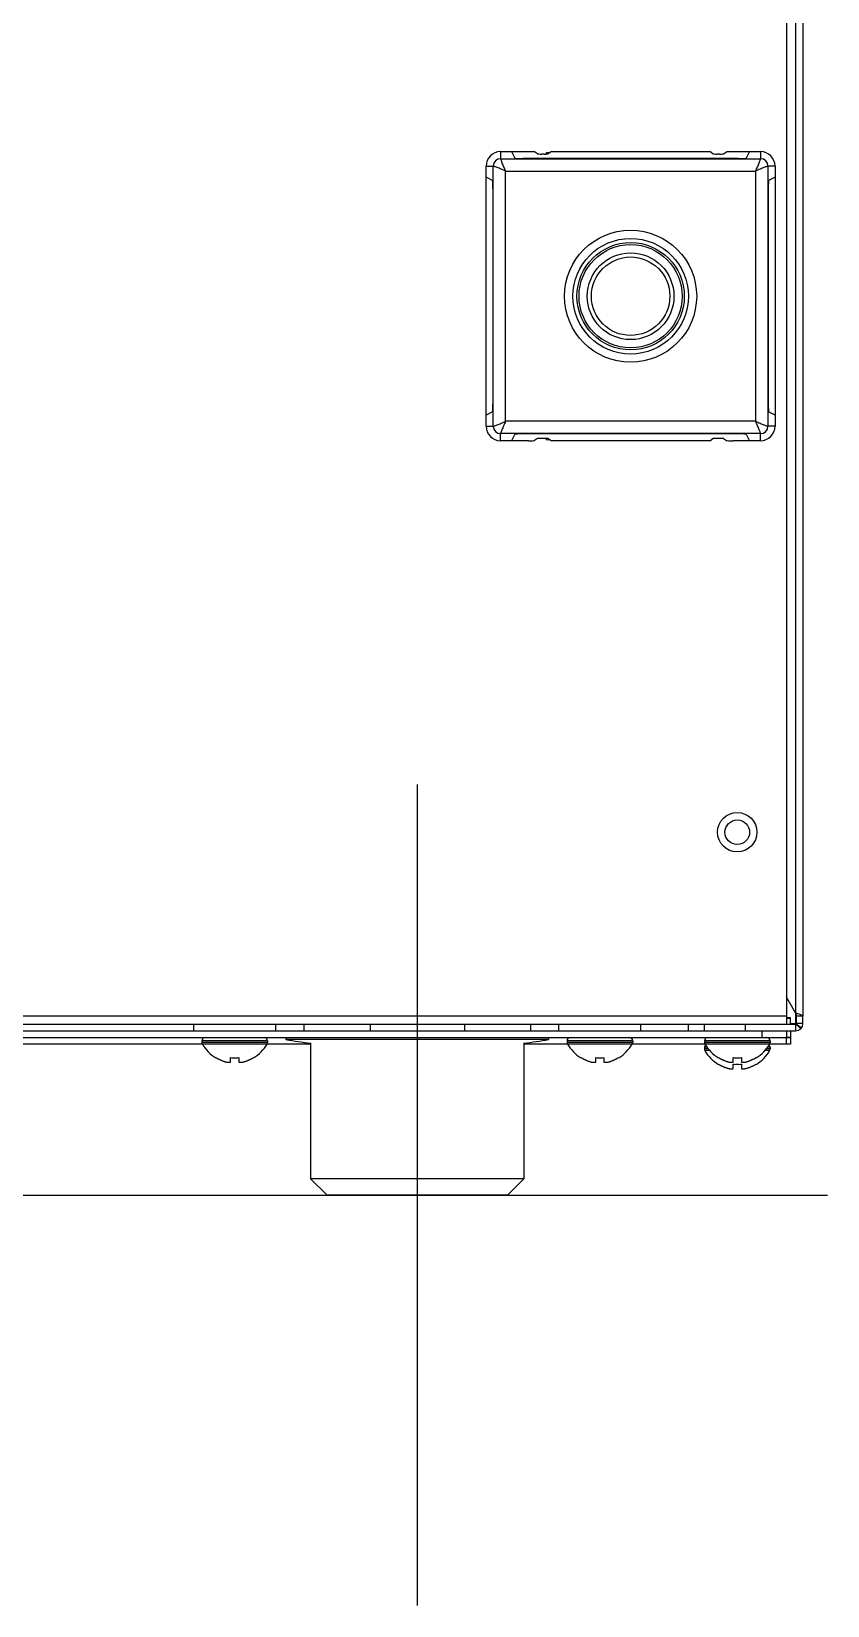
# Model space of a CAD drawing. Header units: millimetres. Extents: x 333 to 5627, y 435 to 3897.
# Drawn here: x 3884.1 to 3981.1, y 3061.1 to 3252.8 of the extents above; entities that cross this region are included whole.
import ezdxf

# ---------------------------------------------------------------- set-up
doc = ezdxf.new("R2010")
doc.units = ezdxf.units.MM
doc.header["$LTSCALE"] = 330
doc.layers.get('0').update_dxf_attribs({"linetype": 'CONTINUOUS'})
doc.layers.add('GEOM', color=7, linetype='CONTINUOUS')

msp = doc.modelspace()

# ---------------------------------------------------------------- linework, layer by layer
at = {"color": 9, "linetype": 'Continuous'}
for p, q in [((3977.19, 3799.19), (3977.19, 3131.99)), ((3941.24, 3238.2), (3941.24, 3237.33)), ((3941.24, 3237.33), (3972.93, 3237.33)), ((3972.93, 3238.2), (3972.93, 3237.33)), ((3939.48, 3236.44), (3940.35, 3236.44)), ((3940.35, 3204.75), (3940.35, 3236.44)), ((3941.85, 3235.83), (3972.32, 3235.83)), ((3941.85, 3205.36), (3941.85, 3235.83)), ((3972.32, 3235.83), (3972.32, 3205.36)), ((3974.69, 3236.44), (3973.83, 3236.44)), ((3973.83, 3236.44), (3973.83, 3204.75)), ((3939.48, 3204.75), (3940.35, 3204.75)), ((3972.32, 3205.36), (3941.85, 3205.36)), ((3974.69, 3204.75), (3973.83, 3204.75)), ((3972.93, 3203.85), (3941.24, 3203.85)), ((3941.24, 3202.99), (3941.24, 3203.85)), ((3972.93, 3202.99), (3972.93, 3203.85))]:
    msp.add_line(p, q, dxfattribs=at)
at = {"color": 7, "linetype": 'Continuous'}
for p, q in [((3978.09, 3799.19), (3978.09, 3132.87)), ((3976.09, 3796.94), (3976.09, 3132.89)), ((3941.24, 3238.2), (3944.63, 3238.2)), ((3942.59, 3238.2), (3942.99, 3237.4)), ((3970.18, 3237.37), (3943.99, 3237.37)), ((3945.75, 3237.93), (3945.39, 3238.17)), ((3946.55, 3237.91), (3946.25, 3237.91)), ((3947.45, 3238.2), (3947.05, 3237.93)), ((3947.45, 3238.2), (3966.73, 3238.2)), ((3967.12, 3237.93), (3966.73, 3238.2)), ((3967.93, 3237.91), (3967.63, 3237.91)), ((3968.43, 3237.93), (3968.79, 3238.17)), ((3969.54, 3238.2), (3972.93, 3238.2)), ((3971.58, 3238.2), (3971.19, 3237.4)), ((3939.48, 3204.75), (3939.48, 3236.44)), ((3940.27, 3234.69), (3939.48, 3235.09)), ((3974.69, 3235.09), (3973.9, 3234.69)), ((3974.69, 3236.44), (3974.69, 3204.75)), ((3940.31, 3233.69), (3940.31, 3207.5)), ((3973.87, 3233.69), (3973.87, 3207.5)), ((3940.27, 3206.49), (3939.48, 3206.09)), ((3974.69, 3206.09), (3973.9, 3206.49)), ((3944.63, 3202.99), (3941.24, 3202.99)), ((3942.99, 3203.78), (3942.59, 3202.99)), ((3970.18, 3203.81), (3943.99, 3203.81)), ((3945.75, 3203.25), (3945.39, 3203.01)), ((3946.55, 3203.27), (3946.25, 3203.27)), ((3947.05, 3203.25), (3947.45, 3202.99)), ((3966.73, 3202.99), (3947.45, 3202.99)), ((3966.73, 3202.99), (3967.12, 3203.25)), ((3967.93, 3203.27), (3967.63, 3203.27)), ((3968.43, 3203.25), (3968.79, 3203.01)), ((3972.93, 3202.99), (3969.54, 3202.99)), ((3971.19, 3203.78), (3971.58, 3202.99)), ((3977.19, 3133.28), (3976.09, 3135.19)), ((3977.19, 3133.28), (3977.29, 3133.25)), ((3976.09, 3132.89), (3180.09, 3132.89)), ((3976.09, 3131.89), (3180.09, 3131.89)), ((3903.84, 3131.09), (3903.84, 3131.89)), ((3913.84, 3131.09), (3913.84, 3131.89)), ((3917.29, 3131.09), (3917.29, 3131.89)), ((3925.35, 3131.89), (3925.35, 3131.09)), ((3936.83, 3131.89), (3936.83, 3131.09)), ((3944.89, 3131.89), (3944.89, 3131.09)), ((3948.34, 3131.09), (3948.34, 3131.89)), ((3958.34, 3131.09), (3958.34, 3131.89)), ((3964.09, 3131.89), (3964.09, 3131.09)), ((3966.09, 3131.09), (3966.09, 3131.89)), ((3971.09, 3131.09), (3971.09, 3131.89)), ((3976.09, 3132.89), (3976.09, 3131.89)), ((3976.59, 3132.69), (3976.09, 3132.69)), ((3976.59, 3132.62), (3976.09, 3132.62)), ((3977.19, 3131.89), (3976.09, 3131.89)), ((3976.59, 3131.89), (3976.59, 3132.69)), ((3976.59, 3131.99), (3977.19, 3131.99)), ((3977.19, 3131.99), (3977.19, 3131.89)), ((3977.19, 3131.89), (3977.19, 3131.09)), ((3977.82, 3131.35), (3977.26, 3131.92)), ((3977.9, 3131.44), (3977.27, 3131.93)), ((3978.09, 3132.87), (3977.29, 3132.87)), ((3977.29, 3131.99), (3977.29, 3132.87)), ((3978.09, 3131.99), (3977.29, 3131.99)), ((3978.09, 3131.99), (3978.09, 3132.87)), ((3178.99, 3131.09), (3977.19, 3131.09)), ((3180.09, 3130.29), (3976.08, 3130.29)), ((3904.89, 3129.49), (3881.6, 3129.49)), ((3912.84, 3129.89), (3904.84, 3129.89)), ((3904.84, 3129.89), (3904.84, 3129.69)), ((3912.84, 3129.69), (3904.84, 3129.69)), ((3912.78, 3129.49), (3904.89, 3129.49)), ((3918.09, 3129.49), (3912.78, 3129.49)), ((3912.84, 3129.89), (3912.84, 3129.69)), ((3915.09, 3130.29), (3915.09, 3130.04)), ((3947.09, 3130.04), (3915.09, 3130.04)), ((3918.09, 3129.62), (3918.09, 3113.09)), ((3944.09, 3129.62), (3944.09, 3113.09)), ((3949.39, 3129.49), (3944.09, 3129.49)), ((3947.09, 3130.29), (3947.09, 3130.04)), ((3957.34, 3129.89), (3949.34, 3129.89)), ((3949.34, 3129.89), (3949.34, 3129.69)), ((3957.34, 3129.69), (3949.34, 3129.69)), ((3957.28, 3129.49), (3949.39, 3129.49)), ((3966.14, 3129.49), (3957.28, 3129.49)), ((3957.34, 3129.89), (3957.34, 3129.69)), ((3974.09, 3129.89), (3966.09, 3129.89)), ((3966.09, 3129.89), (3966.09, 3129.69)), ((3974.09, 3129.69), (3966.09, 3129.69)), ((3974.03, 3129.49), (3966.14, 3129.49)), ((3973.09, 3131.09), (3973.09, 3130.29)), ((3976.59, 3129.49), (3974.03, 3129.49)), ((3974.09, 3129.89), (3974.09, 3129.69)), ((3976.08, 3130.29), (3976.59, 3130.29)), ((3976.08, 3129.49), (3976.08, 3130.29)), ((3976.09, 3131.09), (3976.09, 3130.29)), ((3976.59, 3131.07), (3976.09, 3131.07)), ((3976.59, 3130.3), (3976.09, 3130.3)), ((3976.56, 3130.29), (3976.56, 3129.49)), ((3976.59, 3131.07), (3976.59, 3130.3)), ((3976.59, 3130.29), (3976.59, 3129.49)), ((3906.54, 3127.81), (3906.54, 3127.85)), ((3908.34, 3127.3), (3908.34, 3127.85)), ((3909.34, 3127.85), (3909.34, 3127.3)), ((3911.14, 3127.85), (3911.14, 3127.81)), ((3951.04, 3127.81), (3951.04, 3127.85)), ((3952.84, 3127.3), (3952.84, 3127.85)), ((3953.84, 3127.85), (3953.84, 3127.3)), ((3955.64, 3127.85), (3955.64, 3127.81)), ((3966.45, 3129.09), (3966.09, 3129.09)), ((3966.09, 3129.09), (3966.09, 3128.89)), ((3966.6, 3128.89), (3966.09, 3128.89)), ((3966.75, 3128.69), (3966.14, 3128.69)), ((3967.79, 3127.81), (3967.79, 3127.85)), ((3969.59, 3127.3), (3969.59, 3127.85)), ((3970.59, 3127.85), (3970.59, 3127.3)), ((3972.39, 3127.85), (3972.39, 3127.81)), ((3974.03, 3128.69), (3973.42, 3128.69)), ((3974.09, 3128.89), (3973.58, 3128.89)), ((3974.09, 3129.09), (3973.75, 3129.09)), ((3974.09, 3129.09), (3974.09, 3128.89)), ((3967.79, 3127.01), (3967.79, 3127.05)), ((3969.59, 3126.5), (3969.59, 3127.05)), ((3970.59, 3127.05), (3970.59, 3126.5)), ((3972.39, 3127.05), (3972.39, 3127.01)), ((3944.09, 3113.09), (3918.09, 3113.09)), ((3918.09, 3113.09), (3920.09, 3111.09)), ((3944.09, 3113.09), (3942.09, 3111.09)), ((3942.09, 3111.09), (3920.09, 3111.09))]:
    msp.add_line(p, q, dxfattribs=at)
at = {"color": 4}
for p, q in [((3931.09, 3161.09), (3931.09, 3061.09)), ((3881.09, 3111.09), (3981.09, 3111.09))]:
    msp.add_line(p, q, dxfattribs=at)
at = {"color": 9, "linetype": 'Continuous'}
for radius in [8.05, 6.54, 6.29, 4.78]:
    msp.add_circle((3957.09, 3220.59), radius, dxfattribs=at)
at = {"color": 7, "linetype": 'Continuous'}
for centre, radius in [((3957.09, 3220.59), 7.04), ((3957.09, 3220.59), 5.28), ((3970.09, 3155.29), 2.4), ((3970.09, 3155.29), 1.5)]:
    msp.add_circle(centre, radius, dxfattribs=at)
for centre, radius, start, end in [((3941.24, 3236.44), 1.76, 90, 180), ((3972.93, 3236.44), 1.76, 0, 90), ((3941.24, 3204.75), 1.76, 180, 270), ((3972.93, 3204.75), 1.76, 270, 360), ((3977.19, 3131.99), 0.9, 270, 360), ((3977.19, 3131.99), 0.1, 270, 360), ((3905.24, 3129.89), 0.4, 90, 180), ((3905.24, 3129.69), 0.4, 180, 210.3012), ((3909.04, 3131.91), 4.8, 210.3012, 238.6273), ((3909.04, 3131.91), 4.8, 210.3012, 238.6273), ((3908.64, 3131.91), 4.8, 301.3727, 329.6988), ((3908.64, 3131.91), 4.8, 301.3727, 329.6988), ((3912.44, 3129.89), 0.4, 0, 90), ((3912.44, 3129.69), 0.4, 329.6988, 360), ((3931.09, 3224.18), 95.49, 260.3542, 262.1723), ((3931.09, 3224.18), 95.49, 277.8277, 279.6458), ((3949.74, 3129.89), 0.4, 90, 180), ((3949.74, 3129.69), 0.4, 180, 210.3012), ((3953.54, 3131.91), 4.8, 210.3012, 238.6273), ((3953.54, 3131.91), 4.8, 210.3012, 238.6273), ((3953.14, 3131.91), 4.8, 301.3727, 329.6988), ((3953.14, 3131.91), 4.8, 301.3727, 329.6988), ((3956.94, 3129.89), 0.4, 0, 90), ((3956.94, 3129.69), 0.4, 329.6988, 360), ((3966.49, 3129.89), 0.4, 90, 180), ((3966.49, 3129.69), 0.4, 180, 210.3012), ((3966.49, 3129.09), 0.4, 132.2886, 180), ((3970.29, 3131.91), 4.8, 210.3012, 238.6273), ((3970.29, 3131.91), 4.8, 210.3012, 238.6273), ((3969.89, 3131.91), 4.8, 301.3727, 329.6988), ((3969.89, 3131.91), 4.8, 301.3727, 329.6988), ((3973.69, 3129.89), 0.4, 0, 90), ((3973.69, 3129.09), 0.4, 0, 47.7114), ((3973.69, 3129.69), 0.4, 329.6988, 360), ((3909.02, 3131.9), 4.75, 238.4659, 241.0313), ((3909.02, 3131.89), 4.75, 241.0316, 241.9926), ((3909.02, 3131.89), 4.75, 241.9926, 243.3187), ((3909.02, 3131.89), 4.74, 243.3188, 244.4598), ((3909.02, 3131.89), 4.74, 244.4598, 245.4278), ((3909.02, 3131.88), 4.73, 245.4278, 246.6825), ((3909.01, 3131.88), 4.73, 246.6826, 247.4526), ((3909.01, 3131.87), 4.72, 247.4524, 248.9975), ((3909.01, 3131.86), 4.72, 248.9977, 249.4819), ((3909, 3131.85), 4.7, 249.4813, 251.5344), ((3908.84, 3131.6), 3.79, 262.4006, 267.4511), ((3908.84, 3131.59), 3.77, 267.455, 270), ((3908.84, 3131.59), 3.77, 270, 272.545), ((3908.84, 3131.6), 3.79, 272.5489, 277.5994), ((3908.67, 3131.85), 4.7, 288.4656, 290.5187), ((3908.67, 3131.86), 4.72, 290.5181, 291.0023), ((3908.67, 3131.87), 4.72, 291.0025, 292.5476), ((3908.66, 3131.88), 4.73, 292.5474, 293.3174), ((3908.66, 3131.88), 4.73, 293.3175, 294.5722), ((3908.66, 3131.89), 4.74, 294.5722, 295.5402), ((3908.66, 3131.89), 4.74, 295.5402, 296.6812), ((3908.66, 3131.89), 4.75, 296.6813, 298.0074), ((3908.65, 3131.89), 4.75, 298.0074, 298.9684), ((3908.65, 3131.9), 4.75, 298.9687, 301.5341), ((3953.52, 3131.9), 4.75, 238.4659, 241.0313), ((3953.52, 3131.89), 4.75, 241.0316, 241.9926), ((3953.52, 3131.89), 4.75, 241.9926, 243.3187), ((3953.52, 3131.89), 4.74, 243.3188, 244.4598), ((3953.52, 3131.89), 4.74, 244.4598, 245.4278), ((3953.52, 3131.88), 4.73, 245.4278, 246.6825), ((3953.51, 3131.88), 4.73, 246.6826, 247.4526), ((3953.51, 3131.87), 4.72, 247.4524, 248.9975), ((3953.51, 3131.86), 4.72, 248.9977, 249.4819), ((3953.5, 3131.85), 4.7, 249.4813, 251.5344), ((3953.34, 3131.6), 3.79, 262.4006, 267.4511), ((3953.34, 3131.59), 3.77, 267.455, 270), ((3953.34, 3131.59), 3.77, 270, 272.545), ((3953.34, 3131.6), 3.79, 272.5489, 277.5994), ((3953.17, 3131.85), 4.7, 288.4656, 290.5187), ((3953.17, 3131.86), 4.72, 290.5181, 291.0023), ((3953.17, 3131.87), 4.72, 291.0025, 292.5476), ((3953.16, 3131.88), 4.73, 292.5474, 293.3174), ((3953.16, 3131.88), 4.73, 293.3175, 294.5722), ((3953.16, 3131.89), 4.74, 294.5722, 295.5402), ((3953.16, 3131.89), 4.74, 295.5402, 296.6812), ((3953.16, 3131.89), 4.75, 296.6813, 298.0074), ((3953.15, 3131.89), 4.75, 298.0074, 298.9684), ((3953.15, 3131.9), 4.75, 298.9687, 301.5341), ((3966.49, 3128.89), 0.4, 180, 210.3012), ((3970.29, 3131.11), 4.8, 210.3012, 238.6273), ((3970.29, 3131.11), 4.8, 210.3012, 238.6273), ((3970.27, 3131.9), 4.75, 238.4659, 241.0313), ((3970.27, 3131.89), 4.75, 241.0316, 241.9926), ((3970.27, 3131.89), 4.75, 241.9926, 243.3187), ((3970.27, 3131.89), 4.74, 243.3188, 244.4598), ((3970.27, 3131.89), 4.74, 244.4598, 245.4278), ((3970.27, 3131.88), 4.73, 245.4278, 246.6825), ((3970.26, 3131.88), 4.73, 246.6826, 247.4526), ((3970.26, 3131.87), 4.72, 247.4524, 248.9975), ((3970.26, 3131.86), 4.72, 248.9977, 249.4819), ((3970.25, 3131.85), 4.7, 249.4813, 251.5344), ((3970.09, 3131.6), 3.79, 262.4006, 267.4511), ((3970.09, 3131.59), 3.77, 267.455, 270), ((3970.09, 3131.59), 3.77, 270, 272.545), ((3970.09, 3131.6), 3.79, 272.5489, 277.5994), ((3969.92, 3131.85), 4.7, 288.4656, 290.5187), ((3969.92, 3131.86), 4.72, 290.5181, 291.0023), ((3969.92, 3131.87), 4.72, 291.0025, 292.5476), ((3969.91, 3131.88), 4.73, 292.5474, 293.3174), ((3969.91, 3131.88), 4.73, 293.3175, 294.5722), ((3969.91, 3131.89), 4.74, 294.5722, 295.5402), ((3969.91, 3131.89), 4.74, 295.5402, 296.6812), ((3969.91, 3131.89), 4.75, 296.6813, 298.0074), ((3969.9, 3131.89), 4.75, 298.0074, 298.9684), ((3969.9, 3131.9), 4.75, 298.9687, 301.5341), ((3969.89, 3131.11), 4.8, 301.3727, 329.6988), ((3969.89, 3131.11), 4.8, 301.3727, 329.6988), ((3973.69, 3128.89), 0.4, 329.6988, 360), ((3909, 3131.83), 4.68, 251.535, 252.6227), ((3908.99, 3131.82), 4.67, 252.6228, 253.6051), ((3908.98, 3131.79), 4.64, 253.6036, 255.6824), ((3908.09, 3129.29), 2.01, 262.7259, 264.7415), ((3908.09, 3129.26), 1.98, 264.7442, 265.3991), ((3908.09, 3129.25), 1.97, 265.3984, 266.7833), ((3908.09, 3129.24), 1.96, 266.7841, 267.6235), ((3908.09, 3129.23), 1.96, 267.6234, 268.8455), ((3908.09, 3129.23), 1.95, 268.8459, 270.9258), ((3908.09, 3129.23), 1.95, 270.9261, 271.9964), ((3908.09, 3129.24), 1.96, 271.9964, 273.0228), ((3908.09, 3129.25), 1.97, 273.0233, 274.286), ((3908.09, 3129.26), 1.98, 274.2856, 275.1372), ((3908.08, 3129.28), 2.01, 275.1401, 277.2744), ((3909.59, 3129.28), 2.01, 262.7256, 264.8598), ((3909.59, 3129.26), 1.98, 264.8627, 265.7144), ((3909.59, 3129.25), 1.97, 265.714, 266.9766), ((3909.59, 3129.24), 1.96, 266.9771, 268.0037), ((3909.59, 3129.23), 1.95, 268.0037, 269.0738), ((3909.59, 3129.23), 1.95, 269.0741, 270.1995), ((3909.59, 3129.23), 1.95, 270.1995, 271.1541), ((3909.59, 3129.23), 1.95, 271.1545, 272.3767), ((3909.59, 3129.24), 1.96, 272.3765, 273.2159), ((3909.59, 3129.25), 1.97, 273.2167, 274.6016), ((3909.59, 3129.26), 1.98, 274.6009, 275.2558), ((3909.58, 3129.29), 2.01, 275.2585, 277.2741), ((3908.69, 3131.79), 4.64, 284.3176, 286.3964), ((3908.68, 3131.82), 4.67, 286.3949, 287.3772), ((3908.68, 3131.83), 4.68, 287.3773, 288.465), ((3953.5, 3131.83), 4.68, 251.535, 252.6227), ((3953.49, 3131.82), 4.67, 252.6228, 253.6051), ((3953.48, 3131.79), 4.64, 253.6036, 255.6824), ((3952.59, 3129.29), 2.01, 262.7259, 264.7415), ((3952.59, 3129.26), 1.98, 264.7442, 265.3991), ((3952.59, 3129.25), 1.97, 265.3984, 266.7833), ((3952.59, 3129.24), 1.96, 266.7841, 267.6235), ((3952.59, 3129.23), 1.96, 267.6234, 268.8455), ((3952.59, 3129.23), 1.95, 268.8459, 270.9258), ((3952.59, 3129.23), 1.95, 270.9261, 271.9964), ((3952.59, 3129.24), 1.96, 271.9964, 273.0228), ((3952.59, 3129.25), 1.97, 273.0233, 274.286), ((3952.59, 3129.26), 1.98, 274.2856, 275.1372), ((3952.58, 3129.28), 2.01, 275.1401, 277.2744), ((3954.09, 3129.28), 2.01, 262.7256, 264.8598), ((3954.09, 3129.26), 1.98, 264.8627, 265.7144), ((3954.09, 3129.25), 1.97, 265.714, 266.9766), ((3954.09, 3129.24), 1.96, 266.9771, 268.0037), ((3954.09, 3129.23), 1.95, 268.0037, 269.0738), ((3954.09, 3129.23), 1.95, 269.0741, 270.1995), ((3954.09, 3129.23), 1.95, 270.1995, 271.1541), ((3954.09, 3129.23), 1.95, 271.1545, 272.3767), ((3954.09, 3129.24), 1.96, 272.3765, 273.2159), ((3954.09, 3129.25), 1.97, 273.2167, 274.6016), ((3954.09, 3129.26), 1.98, 274.6009, 275.2558), ((3954.08, 3129.29), 2.01, 275.2585, 277.2741), ((3953.19, 3131.79), 4.64, 284.3176, 286.3964), ((3953.18, 3131.82), 4.67, 286.3949, 287.3772), ((3953.18, 3131.83), 4.68, 287.3773, 288.465), ((3970.27, 3131.1), 4.75, 238.4659, 241.0313), ((3970.27, 3131.09), 4.75, 241.0316, 241.9926), ((3970.27, 3131.09), 4.75, 241.9926, 243.3187), ((3970.27, 3131.09), 4.74, 243.3188, 244.4598), ((3970.27, 3131.09), 4.74, 244.4598, 245.4278), ((3970.27, 3131.08), 4.73, 245.4278, 246.6825), ((3970.26, 3131.08), 4.73, 246.6826, 247.4526), ((3970.26, 3131.07), 4.72, 247.4524, 248.9975), ((3970.26, 3131.06), 4.72, 248.9977, 249.4819), ((3970.25, 3131.05), 4.7, 249.4813, 251.5344), ((3970.25, 3131.83), 4.68, 251.535, 252.6227), ((3970.25, 3131.03), 4.68, 251.535, 252.6227), ((3970.24, 3131.82), 4.67, 252.6228, 253.6051), ((3970.24, 3131.02), 4.67, 252.6228, 253.6051), ((3970.23, 3131.79), 4.64, 253.6036, 255.6824), ((3970.23, 3130.99), 4.64, 253.6036, 255.6824), ((3969.34, 3129.29), 2.01, 262.7259, 264.7415), ((3969.34, 3128.49), 2.01, 262.7259, 264.7415), ((3969.34, 3129.26), 1.98, 264.7442, 265.3991), ((3969.34, 3128.46), 1.98, 264.7442, 265.3991), ((3969.34, 3129.25), 1.97, 265.3984, 266.7833), ((3969.34, 3128.45), 1.97, 265.3984, 266.7833), ((3969.34, 3129.24), 1.96, 266.7841, 267.6235), ((3969.34, 3128.44), 1.96, 266.7841, 267.6235), ((3969.34, 3129.23), 1.96, 267.6234, 268.8455), ((3969.34, 3128.43), 1.96, 267.6234, 268.8455), ((3969.34, 3129.23), 1.95, 268.8459, 270.9258), ((3969.34, 3128.43), 1.95, 268.8459, 270.9258), ((3969.34, 3129.23), 1.95, 270.9261, 271.9964), ((3969.34, 3128.43), 1.95, 270.9261, 271.9964), ((3969.34, 3129.24), 1.96, 271.9964, 273.0228), ((3969.34, 3128.44), 1.96, 271.9964, 273.0228), ((3969.34, 3129.25), 1.97, 273.0233, 274.286), ((3969.34, 3128.45), 1.97, 273.0233, 274.286), ((3969.34, 3129.26), 1.98, 274.2856, 275.1372), ((3969.34, 3128.46), 1.98, 274.2856, 275.1372), ((3969.33, 3129.28), 2.01, 275.1401, 277.2744), ((3969.33, 3128.48), 2.01, 275.1401, 277.2744), ((3970.09, 3130.8), 3.79, 262.4006, 267.4511), ((3970.09, 3130.79), 3.77, 267.455, 270), ((3970.09, 3130.79), 3.77, 270, 272.545), ((3970.09, 3130.8), 3.79, 272.5489, 277.5994), ((3970.84, 3129.28), 2.01, 262.7256, 264.8598), ((3970.84, 3128.48), 2.01, 262.7256, 264.8598), ((3970.84, 3129.26), 1.98, 264.8627, 265.7144), ((3970.84, 3128.46), 1.98, 264.8627, 265.7144), ((3970.84, 3129.25), 1.97, 265.714, 266.9766), ((3970.84, 3128.45), 1.97, 265.714, 266.9766), ((3970.84, 3129.24), 1.96, 266.9771, 268.0037), ((3970.84, 3128.44), 1.96, 266.9771, 268.0037), ((3970.84, 3129.23), 1.95, 268.0037, 269.0738), ((3970.84, 3128.43), 1.95, 268.0037, 269.0738), ((3970.84, 3129.23), 1.95, 269.0741, 270.1995), ((3970.84, 3128.43), 1.95, 269.0741, 270.1995), ((3970.84, 3129.23), 1.95, 270.1995, 271.1541), ((3970.84, 3128.43), 1.95, 270.1995, 271.1541), ((3970.84, 3129.23), 1.95, 271.1545, 272.3767), ((3970.84, 3128.43), 1.95, 271.1545, 272.3767), ((3970.84, 3129.24), 1.96, 272.3765, 273.2159), ((3970.84, 3128.44), 1.96, 272.3765, 273.2159), ((3970.84, 3129.25), 1.97, 273.2167, 274.6016), ((3970.84, 3128.45), 1.97, 273.2167, 274.6016), ((3970.84, 3129.26), 1.98, 274.6009, 275.2558), ((3970.84, 3128.46), 1.98, 274.6009, 275.2558), ((3970.83, 3129.29), 2.01, 275.2585, 277.2741), ((3970.83, 3128.49), 2.01, 275.2585, 277.2741), ((3969.94, 3131.79), 4.64, 284.3176, 286.3964), ((3969.94, 3130.99), 4.64, 284.3176, 286.3964), ((3969.93, 3131.82), 4.67, 286.3949, 287.3772), ((3969.93, 3131.02), 4.67, 286.3949, 287.3772), ((3969.93, 3131.83), 4.68, 287.3773, 288.465), ((3969.93, 3131.03), 4.68, 287.3773, 288.465), ((3969.92, 3131.05), 4.7, 288.4656, 290.5187), ((3969.92, 3131.06), 4.72, 290.5181, 291.0023), ((3969.92, 3131.07), 4.72, 291.0025, 292.5476), ((3969.91, 3131.08), 4.73, 292.5474, 293.3174), ((3969.91, 3131.08), 4.73, 293.3175, 294.5722), ((3969.91, 3131.09), 4.74, 294.5722, 295.5402), ((3969.91, 3131.09), 4.74, 295.5402, 296.6812), ((3969.91, 3131.09), 4.75, 296.6813, 298.0074), ((3969.9, 3131.09), 4.75, 298.0074, 298.9684), ((3969.9, 3131.1), 4.75, 298.9687, 301.5341)]:
    msp.add_arc(centre, radius, start, end, dxfattribs=at)
at = {"color": 9, "linetype": 'Continuous'}
for centre, start, end in [((3941.24, 3236.44), 90, 180), ((3972.93, 3236.44), 360, 90), ((3941.24, 3204.75), 180, 270), ((3972.93, 3204.75), 270, 0)]:
    msp.add_arc(centre, 0.898, start, end, dxfattribs=at)
at = {"color": 7, "linetype": 'Continuous'}
for centre, major_axis, start_param, end_param in [((3943.99, 3237.41), (1.01, 0), -3.124139, -1.570796), ((3944.63, 3238.17), (0.754, 0), 0.05236, 1.570796), ((3946.25, 3237.93), (0.503, 0), -3.089233, -1.570796), ((3946.55, 3237.93), (0.503, 0), -1.570796, -0.05236), ((3967.63, 3237.93), (0.503, 0), -3.089233, -1.570796), ((3967.93, 3237.93), (0.503, 0), -1.570796, -0.05236), ((3969.54, 3238.17), (0.754, 0), 1.570796, 3.089233), ((3970.18, 3237.41), (1.01, 0), -1.570796, -0.017453), ((3940.27, 3233.69), (0, 1.01), -1.570796, -0.017453), ((3973.9, 3233.69), (0, 1.01), 0.017453, 1.570796), ((3940.27, 3207.5), (0, 1.01), -3.124139, -1.570796), ((3973.9, 3207.5), (0, 1.01), -4.712389, -3.159046), ((3943.99, 3203.78), (1.01, 0), 1.570796, 3.124139), ((3944.63, 3203.01), (0.754, 0), -1.570796, -0.05236), ((3946.25, 3203.25), (0.503, 0), 1.570796, 3.089233), ((3946.55, 3203.25), (0.503, 0), 0.05236, 1.570796), ((3967.63, 3203.25), (0.503, 0), 1.570796, 3.089233), ((3967.93, 3203.25), (0.503, 0), 0.05236, 1.570796), ((3969.54, 3203.01), (0.754, 0), -3.089233, -1.570796), ((3970.18, 3203.78), (1.01, 0), 0.017453, 1.570796)]:
    msp.add_ellipse(centre, major_axis=major_axis, ratio=0.034921, start_param=start_param, end_param=end_param, dxfattribs=at)
at = {"color": 9, "linetype": 'Continuous'}
for points, knots in [([(3941.24, 3237.33), (3941.24, 3237.32), (3941.26, 3237.27), (3941.29, 3237.18), (3941.34, 3237.03), (3941.44, 3236.75), (3941.61, 3236.34), (3941.77, 3236), (3941.85, 3235.83)], [0, 0, 0, 0, 0.025728, 0.089256, 0.187403, 0.315276, 0.63555, 1, 1, 1, 1]), ([(3972.32, 3235.83), (3972.41, 3236), (3972.56, 3236.34), (3972.73, 3236.75), (3972.83, 3237.03), (3972.89, 3237.18), (3972.91, 3237.27), (3972.93, 3237.32), (3972.93, 3237.33)], [0, 0, 0, 0, 0.36445, 0.684724, 0.812596, 0.910743, 0.974272, 1, 1, 1, 1]), ([(3941.85, 3235.83), (3941.67, 3235.91), (3941.34, 3236.06), (3940.93, 3236.24), (3940.65, 3236.34), (3940.5, 3236.39), (3940.41, 3236.42), (3940.36, 3236.44), (3940.35, 3236.44)], [0, 0, 0, 0, 0.36445, 0.684724, 0.812596, 0.910743, 0.974272, 1, 1, 1, 1]), ([(3973.83, 3236.44), (3973.82, 3236.44), (3973.77, 3236.42), (3973.67, 3236.39), (3973.52, 3236.34), (3973.25, 3236.24), (3972.84, 3236.06), (3972.5, 3235.91), (3972.32, 3235.83)], [0, 0, 0, 0, 0.025728, 0.089256, 0.187403, 0.315276, 0.63555, 1, 1, 1, 1]), ([(3940.35, 3204.75), (3940.36, 3204.75), (3940.41, 3204.76), (3940.5, 3204.79), (3940.65, 3204.84), (3940.93, 3204.95), (3941.34, 3205.12), (3941.67, 3205.27), (3941.85, 3205.36)], [0, 0, 0, 0, 0.025728, 0.089256, 0.187403, 0.315276, 0.63555, 1, 1, 1, 1]), ([(3941.85, 3205.36), (3941.77, 3205.18), (3941.61, 3204.84), (3941.44, 3204.43), (3941.34, 3204.15), (3941.29, 3204.01), (3941.26, 3203.91), (3941.24, 3203.86), (3941.24, 3203.85)], [0, 0, 0, 0, 0.36445, 0.684724, 0.812596, 0.910743, 0.974272, 1, 1, 1, 1]), ([(3972.93, 3203.85), (3972.93, 3203.86), (3972.91, 3203.91), (3972.89, 3204.01), (3972.83, 3204.15), (3972.73, 3204.43), (3972.56, 3204.84), (3972.41, 3205.18), (3972.32, 3205.36)], [0, 0, 0, 0, 0.025728, 0.089256, 0.187403, 0.315276, 0.63555, 1, 1, 1, 1]), ([(3972.32, 3205.36), (3972.5, 3205.27), (3972.84, 3205.12), (3973.25, 3204.95), (3973.52, 3204.84), (3973.67, 3204.79), (3973.77, 3204.76), (3973.82, 3204.75), (3973.83, 3204.75)], [0, 0, 0, 0, 0.36445, 0.684724, 0.812596, 0.910743, 0.974272, 1, 1, 1, 1])]:
    msp.add_open_spline(points, degree=3, knots=knots, dxfattribs=at)
at = {"color": 7, "linetype": 'Continuous'}
for points, knots in [([(3977.19, 3133.28), (3977.2, 3133.25), (3977.25, 3133.12), (3977.29, 3132.98), (3977.29, 3132.87)], [0, 0, 0, 0, 0.2586, 1, 1, 1, 1]), ([(3977.29, 3133.25), (3977.48, 3133.2), (3977.74, 3133.12), (3978.01, 3133), (3978.09, 3132.91), (3978.09, 3132.87)], [0, 0, 0, 0, 0.662098, 0.876477, 1, 1, 1, 1])]:
    msp.add_open_spline(points, degree=3, knots=knots, dxfattribs=at)
msp.add_open_spline([(3977.19, 3131.93), (3977.16, 3131.91), (3977.12, 3131.89), (3977.09, 3131.89)], degree=3, dxfattribs=at)
at = {"layer": 'GEOM', "color": 3, "linetype": 'Continuous'}
for p, q in [((3946.99, 3238.09), (3947.29, 3238.09)), ((3947.29, 3203.09), (3946.99, 3203.09))]:
    msp.add_line(p, q, dxfattribs=at)
for centre, start, end in [((3946.99, 3237.79), 90, 155.2701), ((3946.99, 3203.39), 204.7299, 270)]:
    msp.add_arc(centre, 0.3, start, end, dxfattribs=at)

doc.saveas('drawing.dxf')
